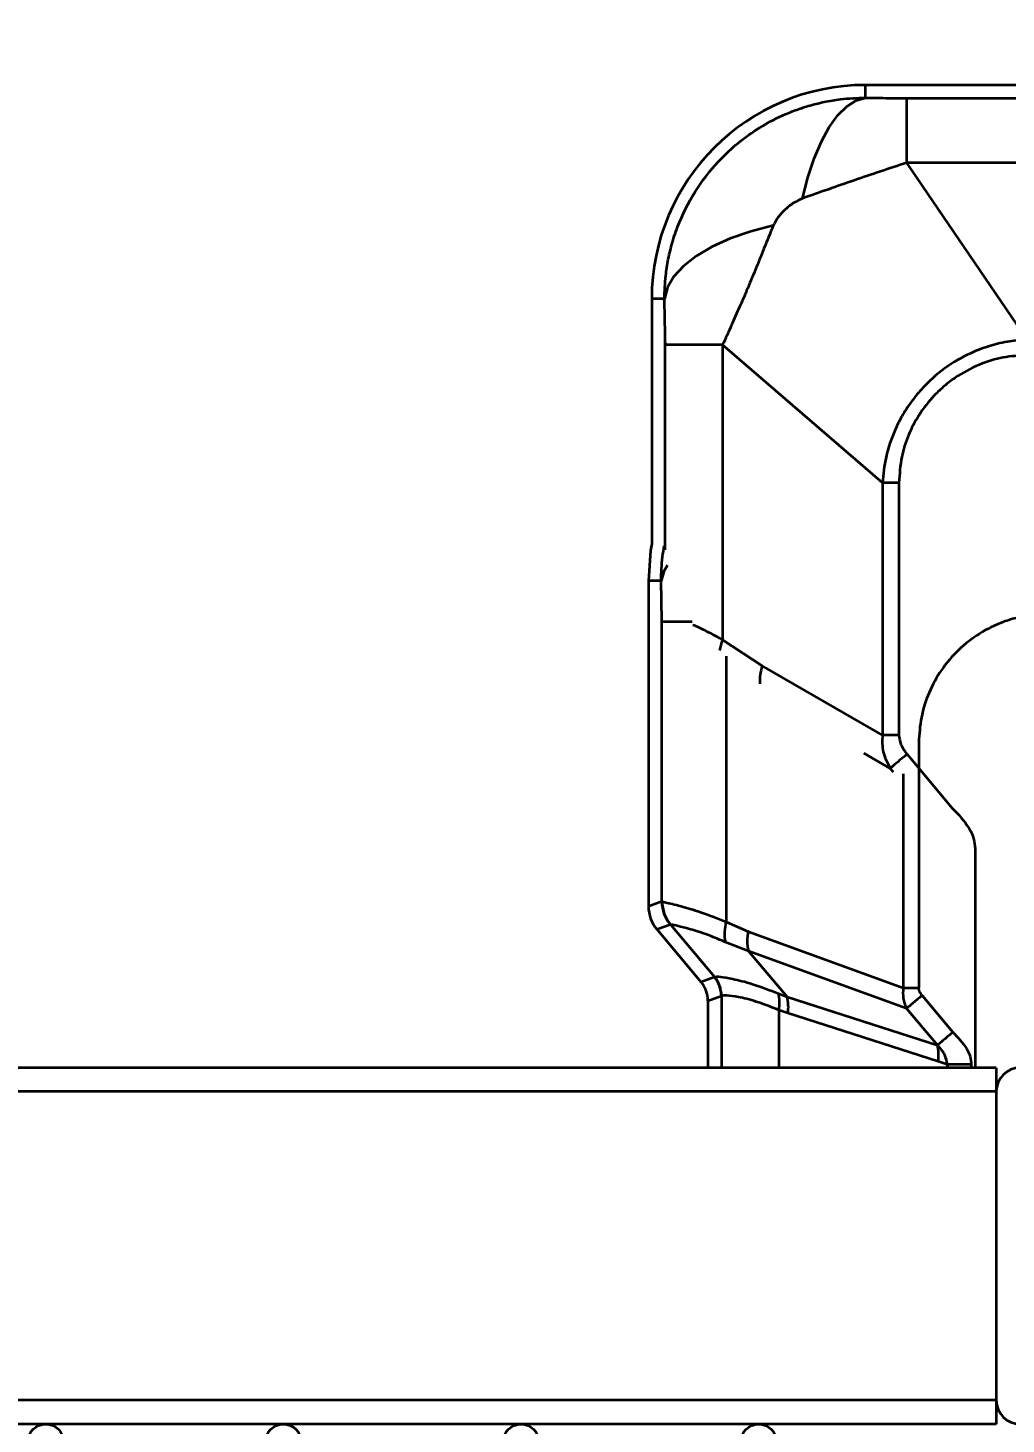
# Model space of a CAD drawing. Header units: millimetres. Extents: x 0 to 420, y 0 to 297.
# Drawn here: x 330.613 to 331.437, y 174.407 to 175.582 of the extents above; entities that cross this region are included whole.
import ezdxf

# ---------------------------------------------------------------- set-up
doc = ezdxf.new("R2010")
doc.units = ezdxf.units.MM
doc.layers.add('尺寸线层', color=150, linetype='Continuous')
doc.styles.add('SLDTEXTSTYLE2', font='TXT', dxfattribs={"width": 0.7})
doc.dimstyles.new('SLDDIMSTYLE0', dxfattribs={"dimtxt": 3.5, "dimasz": 3.302, "dimexe": 0, "dimexo": 0.0625, "dimgap": 0.875, "dimtad": 1, "dimdec": 1, "dimlfac": 100, "dimrnd": 1e-09, "dimzin": 12, "dimdsep": 46, "dimtxsty": 'SLDTEXTSTYLE2', "dimsah": 1, "dimcen": 0.09, "dimadec": 0, "dimazin": 3, "dimtfac": 1, "dimtdec": 3, "dimtofl": 0, "dimtmove": 0, "dimatfit": 3, "dimfxl": 0, "dimfrac": 2, "dimtolj": 1, "dimtzin": 12, "dimarcsym": 0})

# ---------------------------------------------------------------- blocks, each defined once
blk = doc.blocks.new('_D')
at = {"layer": '尺寸线层'}
for p, q in [((291.9431, 202.6412), (364.6876, 202.6412)), ((363.6876, 202.6412), (363.6876, 128.5802)), ((326.1167, 128.5802), (364.6876, 128.5802))]:
    blk.add_line(p, q, dxfattribs=at)
for points in [[(363.6876, 202.6412), (363.1796, 199.3392), (364.1956, 199.3392)], [(363.6876, 128.5802), (364.1956, 131.8822), (363.1796, 131.8822)]]:
    blk.add_solid(points, dxfattribs=at)
at = {"layer": '尺寸线层', "insert": (359.1758, 158.5376), "char_height": 3.5, "attachment_point": 1, "rotation": 90, "style": 'SLDTEXTSTYLE2'}
blk.add_mtext('7406.11', dxfattribs=at)
blk = doc.blocks.new('_D_7')
at = {"layer": '尺寸线层'}
for p, q in [((70.597, 160.4022), (70.597, 246.1922)), ((332.8156, 175.1167), (332.8156, 246.1922)), ((332.8156, 245.1922), (70.597, 245.1922))]:
    blk.add_line(p, q, dxfattribs=at)
for points in [[(70.597, 245.1922), (73.899, 244.6842), (73.899, 245.7002)], [(332.8156, 245.1922), (329.5136, 245.7002), (329.5136, 244.6842)]]:
    blk.add_solid(points, dxfattribs=at)
at = {"layer": '尺寸线层', "insert": (202.8758, 249.704), "char_height": 3.5, "attachment_point": 1, "style": 'SLDTEXTSTYLE2'}
blk.add_mtext('26221.85', dxfattribs=at)

msp = doc.modelspace()

# ---------------------------------------------------------------- linework, layer by layer
at = {"color": 7, "linetype": 'Continuous', "lineweight": 35}
for p, q in [((331.5924, 175.5342), (331.3183, 175.5342)), ((331.3183, 175.5235), (331.3183, 175.5342)), ((331.3529, 175.4687), (331.3529, 175.523)), ((331.3529, 175.523), (331.5883, 175.523)), ((331.4544, 175.3198), (331.3529, 175.4687)), ((331.6053, 175.4687), (331.3529, 175.4687)), ((331.1383, 175.3542), (331.1383, 175.1479)), ((331.149, 175.3542), (331.1383, 175.3542)), ((331.198, 175.3153), (331.1497, 175.3153)), ((331.1497, 175.1429), (331.1497, 175.3153)), ((331.3325, 175.1992), (331.198, 175.3153)), ((331.198, 175.3153), (331.198, 175.0671)), ((331.3464, 175.1992), (331.3325, 175.1992)), ((331.3325, 175.1992), (331.3325, 174.9867)), ((331.3464, 175.1992), (331.3464, 174.9867)), ((331.1356, 175.1167), (331.1356, 174.8426)), ((331.1462, 175.1167), (331.1356, 175.1167)), ((331.1467, 174.8466), (331.1467, 175.0821)), ((331.1723, 175.0821), (331.1467, 175.0821)), ((331.198, 175.0671), (331.2313, 175.0451)), ((331.201, 175.0532), (331.201, 174.8297)), ((331.3325, 174.9867), (331.2313, 175.0451)), ((331.3464, 174.9867), (331.3325, 174.9867)), ((331.3631, 174.9805), (331.3631, 174.7741)), ((331.3169, 174.9716), (331.339, 174.9588)), ((331.3532, 174.9707), (331.3912, 174.9254)), ((331.339, 174.9588), (331.3414, 174.956)), ((331.3499, 174.9541), (331.3499, 174.7741)), ((331.4105, 174.8912), (331.4105, 174.7067)), ((331.1467, 174.8466), (331.1356, 174.8426)), ((331.1467, 174.8466), (331.1471, 174.8466)), ((331.1426, 174.8233), (331.1537, 174.8274)), ((331.1426, 174.8233), (331.1797, 174.7791)), ((331.1537, 174.8274), (331.1541, 174.8274)), ((331.1541, 174.8274), (331.1911, 174.7832)), ((331.201, 174.8297), (331.2196, 174.8215)), ((331.2196, 174.8215), (331.3499, 174.7741)), ((331.2197, 174.805), (331.2002, 174.8124)), ((331.3527, 174.7566), (331.2197, 174.805)), ((331.2197, 174.805), (331.2522, 174.7663)), ((331.1797, 174.7791), (331.1911, 174.7832)), ((331.1911, 174.7832), (331.1912, 174.7832)), ((331.1856, 174.763), (331.197, 174.7672)), ((331.1856, 174.763), (331.1856, 174.7067)), ((331.1971, 174.7672), (331.197, 174.7672)), ((331.1971, 174.7672), (331.1971, 174.7067)), ((331.2449, 174.7692), (331.2522, 174.7663)), ((331.2522, 174.7663), (331.3787, 174.7257)), ((331.3499, 174.7741), (331.3631, 174.7741)), ((331.3658, 174.7676), (331.3918, 174.7367)), ((331.2528, 174.7526), (331.2452, 174.7553)), ((331.2452, 174.7553), (331.2452, 174.7067)), ((331.3793, 174.7119), (331.2528, 174.7526)), ((331.3527, 174.7566), (331.3787, 174.7257)), ((331.4283, 174.7067), (327.8283, 174.7067)), ((331.387, 174.7095), (331.3793, 174.7119)), ((331.4073, 174.7095), (331.387, 174.7095)), ((331.387, 174.7095), (331.387, 174.7067)), ((331.4073, 174.7095), (331.4073, 174.7067)), ((331.4283, 174.7067), (331.4283, 174.6867)), ((331.4298, 174.6942), (331.4283, 174.6942)), ((331.4298, 174.6942), (331.4283, 174.6942)), ((331.4283, 174.6942), (331.4298, 174.6942)), ((331.4283, 174.6867), (327.8283, 174.6867)), ((331.4283, 174.6867), (331.4283, 174.4267)), ((331.4283, 174.6867), (331.4283, 174.4267)), ((331.4283, 174.4267), (327.8283, 174.4267)), ((331.4283, 174.4267), (331.4283, 174.4067)), ((331.4289, 174.4217), (331.4283, 174.4217)), ((331.4283, 174.4067), (327.8283, 174.4067))]:
    msp.add_line(p, q, dxfattribs=at)
at = {"color": 7, "linetype": 'Continuous', "lineweight": 35, "flags": 128}
for points in [[(331.2652, 175.4387), (331.2697, 175.4563), (331.275, 175.4723), (331.2811, 175.4866), (331.2877, 175.4988), (331.2949, 175.5087), (331.3025, 175.5162), (331.3103, 175.5212), (331.3183, 175.5235)], [(331.2406, 175.4158), (331.2217, 175.4109), (331.2044, 175.4049), (331.189, 175.3979), (331.1758, 175.3902), (331.165, 175.3818), (331.1568, 175.3729), (331.1515, 175.3636), (331.149, 175.3542)], [(331.1383, 175.1479), (331.1374, 175.1423), (331.1356, 175.1167)], [(331.1515, 175.1298), (331.1486, 175.1247), (331.1462, 175.1167)]]:
    msp.add_lwpolyline(points, dxfattribs=at)
at = {"color": 7, "linetype": 'Continuous', "lineweight": 35}
for centre in [(330.6283, 174.3917), (330.8283, 174.3917), (331.0283, 174.3917), (331.2283, 174.3917)]:
    msp.add_circle(centre, 0.015, dxfattribs=at)
for centre, radius, start, end in [((331.3183, 175.3542), 0.18, 90, 180), ((331.2432, 175.0497), 0.0485, 158.9179, 170.0812), ((331.2757, 175.0314), 0.0465, 162.8207, 181.6182), ((331.1768, 174.8467), 0.03, 180.0586, 219.9414), ((331.1771, 174.8466), 0.03, 179.859, 219.7499), ((331.2325, 174.8196), 0.033, 162.1572, 192.5019), ((331.255, 174.8136), 0.0363, 167.3368, 193.5701), ((331.1719, 174.7671), 0.025, 0.0586, 39.9414), ((331.172, 174.7672), 0.025, 0.0933, 39.9643), ((331.2167, 174.7617), 0.0292, 347.3355, 15.0062), ((331.2231, 174.7583), 0.0302, 349.2034, 15.5503), ((331.3496, 174.7176), 0.0302, 349.2033, 15.5504), ((331.4483, 174.6867), 0.02, 90, 180), ((331.4483, 174.4267), 0.02, 180, 270)]:
    msp.add_arc(centre, radius, start, end, dxfattribs=at)
for centre, major_axis, start_param, end_param in [((331.1656, 174.8426), (0.0282, 0.0103), 2.793026, 3.49016), ((331.1606, 174.763), (0.0235, 0.0086), 5.934618, 6.631752)]:
    msp.add_ellipse(centre, major_axis=major_axis, ratio=0.998448, start_param=start_param, end_param=end_param, dxfattribs=at)
for points, knots in [([(331.149, 175.3542), (331.1492, 175.3607), (331.1496, 175.3719), (331.1522, 175.3882), (331.1559, 175.4032), (331.1632, 175.4238), (331.176, 175.4481), (331.1943, 175.4707), (331.2132, 175.4876), (331.2312, 175.5), (331.2477, 175.5085), (331.2617, 175.514), (331.2726, 175.5174), (331.2844, 175.5203), (331.2996, 175.5229), (331.3113, 175.5233), (331.3183, 175.5235)], [0, 0, 0, 0, 0.073966, 0.126209, 0.185583, 0.248629, 0.372147, 0.493376, 0.574928, 0.656955, 0.739459, 0.783742, 0.826761, 0.868517, 0.920624, 1, 1, 1, 1]), ([(331.3183, 175.5235), (331.3231, 175.5234), (331.3315, 175.5233), (331.3432, 175.5231), (331.35, 175.5231), (331.3529, 175.523)], [0, 0, 0, 0, 0.426106, 0.75777, 1, 1, 1, 1]), ([(331.3529, 175.4687), (331.3382, 175.4639), (331.3089, 175.4541), (331.2797, 175.4438), (331.2652, 175.4387)], [0, 0, 0, 0, 0.502691, 1, 1, 1, 1]), ([(331.2652, 175.4387), (331.2627, 175.4375), (331.2574, 175.4351), (331.2504, 175.4295), (331.2444, 175.4231), (331.2418, 175.4181), (331.2406, 175.4158)], [0, 0, 0, 0, 0.242294, 0.509366, 0.771567, 1, 1, 1, 1]), ([(331.2406, 175.4158), (331.238, 175.4094), (331.233, 175.397), (331.2255, 175.3787), (331.2187, 175.3622), (331.212, 175.3468), (331.2052, 175.3314), (331.2005, 175.3209), (331.198, 175.3153)], [0, 0, 0, 0, 0.191169, 0.37068, 0.538766, 0.672129, 0.825955, 1, 1, 1, 1]), ([(331.1497, 175.3153), (331.1497, 175.3157), (331.1497, 175.3194), (331.1495, 175.3328), (331.1492, 175.345), (331.149, 175.3542)], [0, 0, 0, 0, 0.030601, 0.265216, 1, 1, 1, 1]), ([(331.1497, 175.3175), (331.1497, 175.3169), (331.1498, 175.3162), (331.1498, 175.3155), (331.1499, 175.3154), (331.1499, 175.3153)], [0, 0, 0, 0, 0.56153, 0.792581, 1, 1, 1, 1]), ([(331.4544, 175.3198), (331.4494, 175.3195), (331.439, 175.3186), (331.4238, 175.3151), (331.4061, 175.3087), (331.3868, 175.2979), (331.3699, 175.2836), (331.3578, 175.2694), (331.3496, 175.257), (331.3415, 175.2411), (331.3348, 175.2218), (331.3332, 175.2065), (331.3325, 175.1992)], [0, 0, 0, 0, 0.080728, 0.166845, 0.247263, 0.380655, 0.517772, 0.598864, 0.677745, 0.754478, 0.883127, 1, 1, 1, 1]), ([(331.4544, 175.3067), (331.4477, 175.3063), (331.4338, 175.3055), (331.413, 175.299), (331.3965, 175.2902), (331.3844, 175.2808), (331.3736, 175.2707), (331.363, 175.257), (331.3539, 175.2395), (331.3477, 175.2203), (331.3469, 175.2066), (331.3464, 175.1992)], [0, 0, 0, 0, 0.120461, 0.246403, 0.382818, 0.450919, 0.519058, 0.644752, 0.756806, 0.869265, 1, 1, 1, 1]), ([(331.1462, 175.1167), (331.1464, 175.1235), (331.1467, 175.1334), (331.1484, 175.1431), (331.1489, 175.1462)], [0, 0, 0, 0, 0.68561, 1, 1, 1, 1]), ([(331.1467, 175.0821), (331.1467, 175.0848), (331.1467, 175.0915), (331.1465, 175.1031), (331.1463, 175.1118), (331.1462, 175.1167)], [0, 0, 0, 0, 0.226599, 0.561025, 1, 1, 1, 1]), ([(331.4706, 175.0886), (331.4666, 175.0884), (331.4585, 175.0882), (331.4463, 175.086), (331.4312, 175.0814), (331.4137, 175.0729), (331.3961, 175.0589), (331.3816, 175.042), (331.3711, 175.0227), (331.3644, 175.002), (331.3635, 174.9876), (331.3631, 174.9805)], [0, 0, 0, 0, 0.070722, 0.143758, 0.21913, 0.352151, 0.485358, 0.616819, 0.745052, 0.874872, 1, 1, 1, 1]), ([(331.1728, 175.0798), (331.1744, 175.0791), (331.1811, 175.0762), (331.1907, 175.071), (331.198, 175.0671)], [0, 0, 0, 0, 0.237972, 1, 1, 1, 1]), ([(331.3325, 174.9867), (331.3323, 174.982), (331.332, 174.972), (331.3366, 174.9634), (331.339, 174.9588)], [0, 0, 0, 0, 0.4733, 1, 1, 1, 1]), ([(331.3464, 174.9867), (331.3468, 174.9841), (331.3476, 174.9782), (331.3512, 174.9734), (331.3532, 174.9707)], [0, 0, 0, 0, 0.448587, 1, 1, 1, 1]), ([(331.3532, 174.9707), (331.3517, 174.9695), (331.3487, 174.967), (331.3445, 174.9635), (331.341, 174.9606), (331.3397, 174.9594), (331.339, 174.9588)], [0, 0, 0, 0, 0.244438, 0.500001, 0.755563, 1, 1, 1, 1]), ([(331.3912, 174.9254), (331.3964, 174.92), (331.4037, 174.9123), (331.4097, 174.9), (331.4102, 174.894), (331.4105, 174.8912)], [0, 0, 0, 0, 0.554868, 0.787217, 1, 1, 1, 1]), ([(331.1471, 174.8466), (331.148, 174.8465), (331.1497, 174.8461), (331.1552, 174.8448), (331.1623, 174.843), (331.1704, 174.8406), (331.1824, 174.837), (331.1935, 174.8326), (331.201, 174.8297)], [0, 0, 0, 0, 0.166395, 0.326802, 0.479925, 0.610174, 0.735331, 1, 1, 1, 1]), ([(331.2002, 174.8124), (331.197, 174.8139), (331.1904, 174.8167), (331.1817, 174.8199), (331.174, 174.8224), (331.1657, 174.8247), (331.1577, 174.8267), (331.1553, 174.8271), (331.1541, 174.8274)], [0, 0, 0, 0, 0.128995, 0.260465, 0.386664, 0.51504, 0.752772, 1, 1, 1, 1]), ([(331.1912, 174.7832), (331.1924, 174.7834), (331.1947, 174.7837), (331.206, 174.7818), (331.2224, 174.7779), (331.2374, 174.7721), (331.2449, 174.7692)], [0, 0, 0, 0, 0.247443, 0.48656, 0.74027, 1, 1, 1, 1]), ([(331.2452, 174.7553), (331.2386, 174.7579), (331.2255, 174.7631), (331.2109, 174.7664), (331.2004, 174.7678), (331.1982, 174.7674), (331.1971, 174.7672)], [0, 0, 0, 0, 0.249344, 0.499045, 0.737295, 1, 1, 1, 1]), ([(331.3499, 174.7741), (331.3498, 174.7711), (331.3494, 174.7649), (331.3516, 174.7594), (331.3527, 174.7566)], [0, 0, 0, 0, 0.487848, 1, 1, 1, 1]), ([(331.3658, 174.7676), (331.3645, 174.7665), (331.3619, 174.7643), (331.3582, 174.7613), (331.355, 174.7585), (331.3535, 174.7573), (331.3527, 174.7566)], [0, 0, 0, 0, 0.245849, 0.500001, 0.754152, 1, 1, 1, 1]), ([(331.3658, 174.7676), (331.3651, 174.7686), (331.364, 174.7701), (331.3632, 174.7724), (331.3631, 174.7735), (331.3631, 174.7741)], [0, 0, 0, 0, 0.521782, 0.769325, 1, 1, 1, 1]), ([(331.3918, 174.7367), (331.3905, 174.7356), (331.3879, 174.7334), (331.3842, 174.7303), (331.381, 174.7276), (331.3794, 174.7263), (331.3787, 174.7257)], [0, 0, 0, 0, 0.2458483, 0.4999999, 0.7541516, 1, 1, 1, 1]), ([(331.3918, 174.7367), (331.396, 174.7323), (331.4019, 174.7262), (331.4066, 174.7164), (331.4071, 174.7117), (331.4073, 174.7095)], [0, 0, 0, 0, 0.558619, 0.78934, 1, 1, 1, 1]), ([(331.3787, 174.7257), (331.38, 174.7244), (331.3823, 174.722), (331.3854, 174.7165), (331.3864, 174.7122), (331.387, 174.7095)], [0, 0, 0, 0, 0.294463, 0.547852, 1, 1, 1, 1])]:
    msp.add_open_spline(points, degree=3, knots=knots, dxfattribs=at)

# ---------------------------------------------------------------- dimensions: what is measured, and where the dimension line sits
at = {"layer": '尺寸线层'}
for base, p1, p2, angle, picture, middle in [((70.597, 245.1922), (332.8156, 175.1167), (70.597, 160.4022), 0, '_D_7', (209.0129, 245.1922)), ((363.6876, 128.5802), (291.9431, 202.6412), (326.1167, 128.5802), 90, '_D', (363.6876, 163.9067))]:
    dim = msp.add_linear_dim(base=base, p1=p1, p2=p2, angle=angle, dimstyle='SLDDIMSTYLE0', dxfattribs=at)
    dim.commit()
    dim.dimension.update_dxf_attribs({"geometry": picture, "text_midpoint": middle, "dimtype": 160})

doc.saveas('drawing.dxf')
